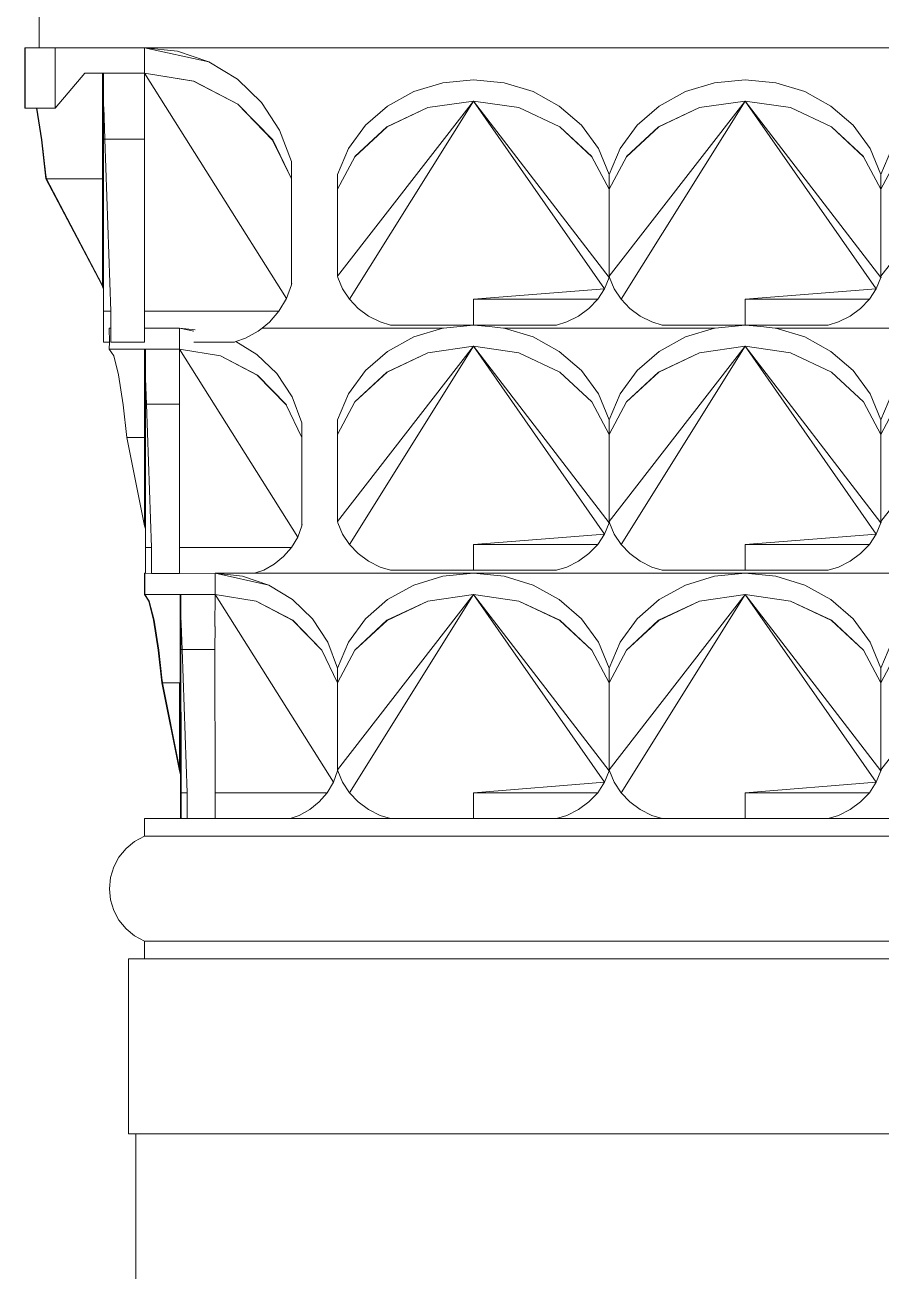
# Model space of a CAD drawing. Header units: millimetres. Extents: x -667 to -468, y -723 to -475.
# Drawn here: x -579.7964 to -579.6009, y -488.0642 to -487.7797 of the extents above; entities that cross this region are included whole.
import ezdxf

# ---------------------------------------------------------------- set-up
doc = ezdxf.new("R2010")
doc.units = ezdxf.units.MM
doc.layers.add('dinding', color=36, linetype='Continuous', lineweight=9)

msp = doc.modelspace()

# ---------------------------------------------------------------- linework, layer by layer
at = {"layer": 'dinding'}
for p, q in [((-579.79312, -487.78493), (-579.79312, -487.76893)), ((-579.79641, -487.78493), (-579.79634, -487.785)), ((-579.79634, -487.78507), (-579.79641, -487.78493)), ((-579.79634, -487.78493), (-579.79641, -487.78493)), ((-579.79641, -487.78493), (-579.79641, -487.79077)), ((-579.79634, -487.785), (-579.79634, -487.78493)), ((-579.79312, -487.78493), (-579.79634, -487.78493)), ((-579.79634, -487.78507), (-579.79634, -487.785)), ((-579.79634, -487.79086), (-579.79634, -487.78507)), ((-579.79312, -487.78493), (-579.78951, -487.78493)), ((-579.78951, -487.79875), (-579.78951, -487.78493)), ((-579.78841, -487.78493), (-579.78951, -487.78493)), ((-579.78834, -487.78493), (-579.78841, -487.78493)), ((-579.78834, -487.78493), (-579.78739, -487.78493)), ((-579.78739, -487.78493), (-579.77849, -487.78493)), ((-579.77849, -487.78493), (-579.77843, -487.78494)), ((-579.77843, -487.78494), (-579.77724, -487.78493)), ((-579.77724, -487.78493), (-579.76933, -487.78493)), ((-579.76933, -487.78493), (-579.76929, -487.78493)), ((-579.76918, -487.78493), (-579.76929, -487.78493)), ((-579.76918, -487.78493), (-579.76914, -487.78493)), ((-579.76914, -487.78493), (-579.76914, -487.79076)), ((-579.76914, -487.78493), (-579.76911, -487.78493)), ((-579.76911, -487.78493), (-579.76912, -487.79077)), ((-579.76908, -487.78494), (-579.76911, -487.78493)), ((-579.43312, -487.78493), (-579.76908, -487.78494)), ((-579.76908, -487.78494), (-579.76158, -487.78574)), ((-579.75438, -487.78818), (-579.76908, -487.78494)), ((-579.76158, -487.78574), (-579.75438, -487.78818)), ((-579.79641, -487.79077), (-579.79634, -487.79086)), ((-579.79641, -487.79077), (-579.79641, -487.79875)), ((-579.79634, -487.79875), (-579.79634, -487.79086)), ((-579.78271, -487.79076), (-579.78951, -487.79875)), ((-579.77869, -487.79076), (-579.78271, -487.79076)), ((-579.77871, -487.8149), (-579.77869, -487.79076)), ((-579.77844, -487.80583), (-579.77869, -487.79076)), ((-579.77869, -487.79076), (-579.77845, -487.79755)), ((-579.77846, -487.79076), (-579.77869, -487.79076)), ((-579.76914, -487.79076), (-579.77846, -487.79076)), ((-579.77846, -487.79076), (-579.77845, -487.79755)), ((-579.76914, -487.79076), (-579.76914, -487.79951)), ((-579.76912, -487.79077), (-579.75787, -487.79255)), ((-579.76912, -487.79077), (-579.75789, -487.79258)), ((-579.7367, -487.8422), (-579.76912, -487.79077)), ((-579.75438, -487.78818), (-579.74789, -487.79214)), ((-579.75789, -487.79258), (-579.74779, -487.79784)), ((-579.75787, -487.79255), (-579.74776, -487.7978)), ((-579.74789, -487.79214), (-579.74242, -487.79742)), ((-579.70764, -487.79496), (-579.70099, -487.79292)), ((-579.70099, -487.79292), (-579.694, -487.79225)), ((-579.694, -487.79225), (-579.68701, -487.79292)), ((-579.68701, -487.79292), (-579.68037, -487.79496)), ((-579.6456, -487.79496), (-579.63896, -487.79292)), ((-579.63896, -487.79292), (-579.63197, -487.79225)), ((-579.63197, -487.79225), (-579.62498, -487.79292)), ((-579.62498, -487.79292), (-579.61833, -487.79496)), ((-579.71362, -487.79825), (-579.70764, -487.79496)), ((-579.68037, -487.79496), (-579.67438, -487.79825)), ((-579.65159, -487.79825), (-579.6456, -487.79496)), ((-579.61833, -487.79496), (-579.61235, -487.79825)), ((-579.79641, -487.79875), (-579.79634, -487.79875)), ((-579.79634, -487.79875), (-579.79631, -487.79876)), ((-579.79452, -487.79876), (-579.79631, -487.79876)), ((-579.79377, -487.79876), (-579.79452, -487.79876)), ((-579.79377, -487.79876), (-579.79262, -487.80599)), ((-579.79367, -487.79876), (-579.79377, -487.79876)), ((-579.78951, -487.79875), (-579.79367, -487.79876)), ((-579.79367, -487.79876), (-579.79252, -487.80599)), ((-579.77845, -487.79758), (-579.77845, -487.79755)), ((-579.77845, -487.7981), (-579.77845, -487.79758)), ((-579.77845, -487.7981), (-579.77844, -487.80583)), ((-579.77842, -487.79843), (-579.77817, -487.80582)), ((-579.74779, -487.79784), (-579.73985, -487.80601)), ((-579.74776, -487.7978), (-579.73983, -487.80599)), ((-579.74242, -487.79742), (-579.73824, -487.80377)), ((-579.694, -487.79711), (-579.72502, -487.83711)), ((-579.694, -487.79711), (-579.72232, -487.84235)), ((-579.71867, -487.80265), (-579.71362, -487.79825)), ((-579.71374, -487.80297), (-579.7044, -487.7986)), ((-579.71372, -487.803), (-579.70439, -487.79862)), ((-579.7044, -487.7986), (-579.694, -487.79711)), ((-579.70439, -487.79862), (-579.7044, -487.7986)), ((-579.694, -487.79711), (-579.70439, -487.79862)), ((-579.694, -487.79711), (-579.6836, -487.7986)), ((-579.694, -487.79711), (-579.68362, -487.79862)), ((-579.66405, -487.83997), (-579.694, -487.79711)), ((-579.66299, -487.83738), (-579.694, -487.79711)), ((-579.68362, -487.79862), (-579.6836, -487.7986)), ((-579.68362, -487.79862), (-579.67429, -487.803)), ((-579.6836, -487.7986), (-579.67426, -487.80297)), ((-579.67438, -487.79825), (-579.66933, -487.80265)), ((-579.63197, -487.79711), (-579.66299, -487.83711)), ((-579.63197, -487.79711), (-579.66029, -487.84235)), ((-579.65664, -487.80265), (-579.65159, -487.79825)), ((-579.65171, -487.80297), (-579.64237, -487.7986)), ((-579.65168, -487.803), (-579.64235, -487.79862)), ((-579.64237, -487.7986), (-579.63197, -487.79711)), ((-579.64235, -487.79862), (-579.64237, -487.7986)), ((-579.63197, -487.79711), (-579.64235, -487.79862)), ((-579.63197, -487.79711), (-579.62157, -487.7986)), ((-579.63197, -487.79711), (-579.62158, -487.79862)), ((-579.60202, -487.83997), (-579.63197, -487.79711)), ((-579.60095, -487.83738), (-579.63197, -487.79711)), ((-579.62158, -487.79862), (-579.62157, -487.7986)), ((-579.62158, -487.79862), (-579.61225, -487.803)), ((-579.62157, -487.7986), (-579.61223, -487.80297)), ((-579.61235, -487.79825), (-579.6073, -487.80265)), ((-579.56994, -487.79711), (-579.60095, -487.83711)), ((-579.76911, -487.80583), (-579.76911, -487.79948)), ((-579.73824, -487.80377), (-579.73554, -487.81089)), ((-579.72253, -487.80795), (-579.71867, -487.80265)), ((-579.72106, -487.8098), (-579.71374, -487.80297)), ((-579.72104, -487.80982), (-579.71372, -487.803)), ((-579.71372, -487.803), (-579.71374, -487.80297)), ((-579.67429, -487.803), (-579.67426, -487.80297)), ((-579.67429, -487.803), (-579.66696, -487.80982)), ((-579.67426, -487.80297), (-579.66694, -487.8098)), ((-579.66933, -487.80265), (-579.66547, -487.80795)), ((-579.6605, -487.80795), (-579.65664, -487.80265)), ((-579.65903, -487.8098), (-579.65171, -487.80297)), ((-579.65901, -487.80982), (-579.65168, -487.803)), ((-579.65168, -487.803), (-579.65171, -487.80297)), ((-579.61225, -487.803), (-579.61223, -487.80297)), ((-579.61225, -487.803), (-579.60493, -487.80982)), ((-579.61223, -487.80297), (-579.60491, -487.8098)), ((-579.6073, -487.80265), (-579.60344, -487.80795)), ((-579.79262, -487.80599), (-579.79161, -487.81491)), ((-579.79252, -487.80599), (-579.79161, -487.81407)), ((-579.77817, -487.80582), (-579.77844, -487.80583)), ((-579.77844, -487.80583), (-579.77844, -487.83999)), ((-579.77817, -487.80582), (-579.77679, -487.84505)), ((-579.77817, -487.80582), (-579.76911, -487.80583)), ((-579.76911, -487.84505), (-579.76911, -487.80583)), ((-579.73554, -487.81491), (-579.73985, -487.80601)), ((-579.73983, -487.80599), (-579.73554, -487.81491)), ((-579.72502, -487.81388), (-579.72253, -487.80795)), ((-579.66547, -487.80795), (-579.66299, -487.81388)), ((-579.66299, -487.81388), (-579.6605, -487.80795)), ((-579.60344, -487.80795), (-579.60095, -487.81388)), ((-579.60095, -487.81388), (-579.59846, -487.80795)), ((-579.72502, -487.81723), (-579.72104, -487.80982)), ((-579.72104, -487.80982), (-579.72106, -487.8098)), ((-579.66696, -487.80982), (-579.66694, -487.8098)), ((-579.66299, -487.81723), (-579.66696, -487.80982)), ((-579.66299, -487.81723), (-579.65901, -487.80982)), ((-579.65901, -487.80982), (-579.65903, -487.8098)), ((-579.60493, -487.80982), (-579.60491, -487.8098)), ((-579.60095, -487.81723), (-579.60493, -487.80982)), ((-579.60095, -487.81723), (-579.59698, -487.80982)), ((-579.73554, -487.81491), (-579.73554, -487.81089)), ((-579.79161, -487.81491), (-579.79161, -487.81407)), ((-579.79161, -487.81407), (-579.79151, -487.8149)), ((-579.79151, -487.8149), (-579.79161, -487.81491)), ((-579.79161, -487.81491), (-579.77881, -487.83909)), ((-579.77871, -487.8149), (-579.79151, -487.8149)), ((-579.79151, -487.8149), (-579.77881, -487.83891)), ((-579.77872, -487.83908), (-579.77871, -487.8149)), ((-579.73554, -487.81491), (-579.73555, -487.83909)), ((-579.72502, -487.81723), (-579.72502, -487.81388)), ((-579.66299, -487.81723), (-579.66299, -487.81388)), ((-579.60095, -487.81723), (-579.60095, -487.81388)), ((-579.72502, -487.83711), (-579.72502, -487.81723)), ((-579.66299, -487.83711), (-579.66299, -487.81723)), ((-579.60095, -487.83711), (-579.60095, -487.81723)), ((-579.77881, -487.83909), (-579.77881, -487.83891)), ((-579.77881, -487.83891), (-579.77872, -487.83908)), ((-579.77872, -487.83908), (-579.77881, -487.83909)), ((-579.7785, -487.84009), (-579.77881, -487.83909)), ((-579.77844, -487.83999), (-579.77872, -487.83908)), ((-579.7367, -487.8422), (-579.73555, -487.83909)), ((-579.73555, -487.83909), (-579.73549, -487.83876)), ((-579.72496, -487.83738), (-579.72502, -487.83711)), ((-579.72389, -487.83997), (-579.72496, -487.83738)), ((-579.66405, -487.83997), (-579.66299, -487.83738)), ((-579.66293, -487.83738), (-579.66299, -487.83711)), ((-579.66299, -487.83711), (-579.66299, -487.83738)), ((-579.66299, -487.83738), (-579.66296, -487.83725)), ((-579.66185, -487.83997), (-579.66293, -487.83738)), ((-579.60202, -487.83997), (-579.60095, -487.83738)), ((-579.6009, -487.83738), (-579.60095, -487.83711)), ((-579.60095, -487.83711), (-579.60095, -487.83738)), ((-579.60095, -487.83738), (-579.60093, -487.83725)), ((-579.77849, -487.85213), (-579.7785, -487.84009)), ((-579.77844, -487.84029), (-579.7785, -487.84009)), ((-579.77844, -487.83999), (-579.77844, -487.84029)), ((-579.77844, -487.84029), (-579.77844, -487.84505)), ((-579.72232, -487.84235), (-579.72389, -487.83997)), ((-579.66405, -487.83997), (-579.69398, -487.84235)), ((-579.66405, -487.83997), (-579.66562, -487.84235)), ((-579.66029, -487.84235), (-579.66185, -487.83997)), ((-579.60202, -487.83997), (-579.63194, -487.84235)), ((-579.60202, -487.83997), (-579.60359, -487.84235)), ((-579.7367, -487.8422), (-579.7384, -487.84505)), ((-579.72032, -487.84444), (-579.72232, -487.84235)), ((-579.71795, -487.84619), (-579.72032, -487.84444)), ((-579.69398, -487.84235), (-579.69397, -487.84825)), ((-579.66562, -487.84235), (-579.69398, -487.84235)), ((-579.67, -487.84619), (-579.66762, -487.84444)), ((-579.66762, -487.84444), (-579.66562, -487.84235)), ((-579.65829, -487.84444), (-579.66029, -487.84235)), ((-579.65591, -487.84619), (-579.65829, -487.84444)), ((-579.63194, -487.84235), (-579.63194, -487.84825)), ((-579.60359, -487.84235), (-579.63194, -487.84235)), ((-579.60797, -487.84619), (-579.60559, -487.84444)), ((-579.60559, -487.84444), (-579.60359, -487.84235)), ((-579.77844, -487.84505), (-579.77843, -487.85213)), ((-579.77679, -487.84505), (-579.77844, -487.84505)), ((-579.77679, -487.84505), (-579.77679, -487.84893)), ((-579.7384, -487.84505), (-579.76911, -487.84505)), ((-579.76911, -487.84893), (-579.76911, -487.84505)), ((-579.74225, -487.84893), (-579.74057, -487.84757)), ((-579.74057, -487.84757), (-579.7384, -487.84505)), ((-579.71527, -487.84753), (-579.71795, -487.84619)), ((-579.71296, -487.84825), (-579.71527, -487.84753)), ((-579.67499, -487.84825), (-579.67268, -487.84753)), ((-579.67268, -487.84753), (-579.67, -487.84619)), ((-579.65324, -487.84753), (-579.65591, -487.84619)), ((-579.65092, -487.84825), (-579.65324, -487.84753)), ((-579.61296, -487.84825), (-579.61065, -487.84753)), ((-579.61065, -487.84753), (-579.60797, -487.84619)), ((-579.77679, -487.84893), (-579.77714, -487.84893)), ((-579.77714, -487.84893), (-579.77712, -487.85213)), ((-579.77679, -487.84893), (-579.77679, -487.85213)), ((-579.76114, -487.84893), (-579.76911, -487.84893)), ((-579.76911, -487.85213), (-579.76911, -487.84893)), ((-579.76114, -487.84893), (-579.76112, -487.85379)), ((-579.76111, -487.84893), (-579.76114, -487.84893)), ((-579.76111, -487.84893), (-579.75756, -487.84931)), ((-579.75782, -487.84966), (-579.76111, -487.84893)), ((-579.74605, -487.85127), (-579.74314, -487.84966)), ((-579.74314, -487.84966), (-579.74225, -487.84893)), ((-579.70099, -487.84893), (-579.74225, -487.84893)), ((-579.71296, -487.84825), (-579.694, -487.84825)), ((-579.70764, -487.85096), (-579.70099, -487.84893)), ((-579.70099, -487.84893), (-579.70086, -487.84893)), ((-579.694, -487.84825), (-579.70086, -487.84893)), ((-579.694, -487.84825), (-579.69397, -487.84825)), ((-579.69397, -487.84825), (-579.67499, -487.84825)), ((-579.69397, -487.84825), (-579.69037, -487.8486)), ((-579.69037, -487.8486), (-579.68714, -487.84893)), ((-579.68714, -487.84893), (-579.68701, -487.84893)), ((-579.68701, -487.84893), (-579.68037, -487.85096)), ((-579.68701, -487.84893), (-579.63896, -487.84893)), ((-579.65092, -487.84825), (-579.63197, -487.84825)), ((-579.6456, -487.85096), (-579.63896, -487.84893)), ((-579.63896, -487.84893), (-579.63883, -487.84893)), ((-579.63197, -487.84825), (-579.63883, -487.84893)), ((-579.63197, -487.84825), (-579.63194, -487.84825)), ((-579.63194, -487.84825), (-579.61296, -487.84825)), ((-579.63194, -487.84825), (-579.62834, -487.8486)), ((-579.62834, -487.8486), (-579.62511, -487.84893)), ((-579.62511, -487.84893), (-579.62498, -487.84893)), ((-579.57692, -487.84893), (-579.62498, -487.84893)), ((-579.62498, -487.84893), (-579.61833, -487.85096)), ((-579.77843, -487.85213), (-579.77849, -487.85213)), ((-579.77712, -487.85213), (-579.77843, -487.85213)), ((-579.77714, -487.85379), (-579.77712, -487.85213)), ((-579.77679, -487.85213), (-579.76911, -487.85213)), ((-579.75784, -487.85213), (-579.74855, -487.85213)), ((-579.74855, -487.85213), (-579.74822, -487.85202)), ((-579.74822, -487.85202), (-579.74605, -487.85127)), ((-579.74822, -487.85202), (-579.74343, -487.85494)), ((-579.694, -487.85311), (-579.72502, -487.89311)), ((-579.694, -487.85311), (-579.72232, -487.89835)), ((-579.71362, -487.85426), (-579.70764, -487.85096)), ((-579.7044, -487.8546), (-579.694, -487.85311)), ((-579.694, -487.85311), (-579.70439, -487.85462)), ((-579.694, -487.85311), (-579.6836, -487.8546)), ((-579.694, -487.85311), (-579.68362, -487.85462)), ((-579.66405, -487.89597), (-579.694, -487.85311)), ((-579.66299, -487.89338), (-579.694, -487.85311)), ((-579.68037, -487.85096), (-579.67438, -487.85426)), ((-579.63197, -487.85311), (-579.66299, -487.89311)), ((-579.63197, -487.85311), (-579.66029, -487.89835)), ((-579.65159, -487.85426), (-579.6456, -487.85096)), ((-579.64237, -487.8546), (-579.63197, -487.85311)), ((-579.63197, -487.85311), (-579.64235, -487.85462)), ((-579.63197, -487.85311), (-579.62157, -487.8546)), ((-579.63197, -487.85311), (-579.62158, -487.85462)), ((-579.60202, -487.89597), (-579.63197, -487.85311)), ((-579.60095, -487.89338), (-579.63197, -487.85311)), ((-579.61833, -487.85096), (-579.61235, -487.85426)), ((-579.56994, -487.85311), (-579.60095, -487.89311)), ((-579.7691, -487.85379), (-579.77714, -487.85379)), ((-579.77714, -487.85379), (-579.77613, -487.85528)), ((-579.77613, -487.85528), (-579.77504, -487.85965)), ((-579.76912, -487.87391), (-579.7691, -487.85379)), ((-579.76889, -487.86634), (-579.7691, -487.85379)), ((-579.7691, -487.85379), (-579.7689, -487.85947)), ((-579.7689, -487.85379), (-579.7691, -487.85379)), ((-579.76112, -487.85379), (-579.7689, -487.85379)), ((-579.7689, -487.85379), (-579.7689, -487.85947)), ((-579.76112, -487.85379), (-579.76114, -487.86108)), ((-579.7341, -487.89666), (-579.76112, -487.85379)), ((-579.76112, -487.85379), (-579.75177, -487.8553)), ((-579.75177, -487.8553), (-579.75175, -487.85528)), ((-579.75177, -487.8553), (-579.74334, -487.85969)), ((-579.75175, -487.85528), (-579.74332, -487.85966)), ((-579.74343, -487.85494), (-579.73887, -487.85934)), ((-579.71867, -487.85866), (-579.71362, -487.85426)), ((-579.71374, -487.85898), (-579.7044, -487.8546)), ((-579.71372, -487.85901), (-579.70439, -487.85462)), ((-579.70439, -487.85462), (-579.7044, -487.8546)), ((-579.68362, -487.85462), (-579.6836, -487.8546)), ((-579.68362, -487.85462), (-579.67429, -487.85901)), ((-579.6836, -487.8546), (-579.67426, -487.85898)), ((-579.67438, -487.85426), (-579.66933, -487.85866)), ((-579.65664, -487.85866), (-579.65159, -487.85426)), ((-579.65171, -487.85898), (-579.64237, -487.8546)), ((-579.65168, -487.85901), (-579.64235, -487.85462)), ((-579.64235, -487.85462), (-579.64237, -487.8546)), ((-579.62158, -487.85462), (-579.62157, -487.8546)), ((-579.62158, -487.85462), (-579.61225, -487.85901)), ((-579.62157, -487.8546), (-579.61223, -487.85898)), ((-579.61235, -487.85426), (-579.6073, -487.85866)), ((-579.72253, -487.86395), (-579.71867, -487.85866)), ((-579.72106, -487.8658), (-579.71374, -487.85898)), ((-579.72104, -487.86582), (-579.71372, -487.85901)), ((-579.71372, -487.85901), (-579.71374, -487.85898)), ((-579.67429, -487.85901), (-579.67426, -487.85898)), ((-579.67429, -487.85901), (-579.66696, -487.86582)), ((-579.67426, -487.85898), (-579.66694, -487.8658)), ((-579.66933, -487.85866), (-579.66547, -487.86395)), ((-579.6605, -487.86395), (-579.65664, -487.85866)), ((-579.65903, -487.8658), (-579.65171, -487.85898)), ((-579.65901, -487.86582), (-579.65168, -487.85901)), ((-579.65168, -487.85901), (-579.65171, -487.85898)), ((-579.61225, -487.85901), (-579.61223, -487.85898)), ((-579.61225, -487.85901), (-579.60493, -487.86582)), ((-579.61223, -487.85898), (-579.60491, -487.8658)), ((-579.6073, -487.85866), (-579.60344, -487.86395)), ((-579.77504, -487.85965), (-579.77395, -487.86648)), ((-579.76888, -487.85988), (-579.7689, -487.85947)), ((-579.7689, -487.8599), (-579.76888, -487.85988)), ((-579.7689, -487.86017), (-579.7689, -487.8599)), ((-579.7689, -487.86017), (-579.76887, -487.86018)), ((-579.76889, -487.86634), (-579.76888, -487.86038)), ((-579.76887, -487.86018), (-579.76888, -487.86034)), ((-579.76888, -487.86038), (-579.76888, -487.86034)), ((-579.76888, -487.86038), (-579.76865, -487.86634)), ((-579.76113, -487.86634), (-579.76111, -487.86105)), ((-579.74334, -487.85969), (-579.73673, -487.8665)), ((-579.74332, -487.85966), (-579.73671, -487.86648)), ((-579.73887, -487.85934), (-579.73539, -487.86463)), ((-579.73539, -487.86463), (-579.73314, -487.87056)), ((-579.72502, -487.86988), (-579.72253, -487.86395)), ((-579.66547, -487.86395), (-579.66299, -487.86988)), ((-579.66299, -487.86988), (-579.6605, -487.86395)), ((-579.60344, -487.86395), (-579.60095, -487.86988)), ((-579.60095, -487.86988), (-579.59846, -487.86395)), ((-579.77395, -487.86648), (-579.77312, -487.87391)), ((-579.76865, -487.86634), (-579.76889, -487.86634)), ((-579.76888, -487.89481), (-579.76889, -487.86634)), ((-579.76865, -487.86634), (-579.76751, -487.89903)), ((-579.76865, -487.86634), (-579.76113, -487.86634)), ((-579.76113, -487.86634), (-579.76111, -487.89903)), ((-579.73671, -487.86648), (-579.73673, -487.8665)), ((-579.73314, -487.87391), (-579.73673, -487.8665)), ((-579.72502, -487.87323), (-579.72104, -487.86582)), ((-579.72104, -487.86582), (-579.72106, -487.8658)), ((-579.66696, -487.86582), (-579.66694, -487.8658)), ((-579.66299, -487.87323), (-579.66696, -487.86582)), ((-579.66299, -487.87323), (-579.65901, -487.86582)), ((-579.65901, -487.86582), (-579.65903, -487.8658)), ((-579.60493, -487.86582), (-579.60491, -487.8658)), ((-579.60095, -487.87323), (-579.60493, -487.86582)), ((-579.60095, -487.87323), (-579.59698, -487.86582)), ((-579.72502, -487.87323), (-579.72502, -487.86988)), ((-579.66299, -487.87323), (-579.66299, -487.86988)), ((-579.60095, -487.87323), (-579.60095, -487.86988)), ((-579.73314, -487.87391), (-579.73314, -487.87056)), ((-579.72502, -487.89311), (-579.72502, -487.87323)), ((-579.66299, -487.89311), (-579.66299, -487.87323)), ((-579.60095, -487.89311), (-579.60095, -487.87323)), ((-579.76912, -487.87391), (-579.77312, -487.87391)), ((-579.77312, -487.87391), (-579.76912, -487.89406)), ((-579.76912, -487.87391), (-579.76912, -487.89406)), ((-579.73314, -487.87391), (-579.73314, -487.89406)), ((-579.72496, -487.89338), (-579.72502, -487.89311)), ((-579.66293, -487.89338), (-579.66299, -487.89311)), ((-579.66299, -487.89311), (-579.66299, -487.89338)), ((-579.66299, -487.89338), (-579.66296, -487.89325)), ((-579.6009, -487.89338), (-579.60095, -487.89311)), ((-579.60095, -487.89311), (-579.60095, -487.89338)), ((-579.60095, -487.89338), (-579.60093, -487.89325)), ((-579.76888, -487.89481), (-579.76912, -487.89406)), ((-579.76888, -487.89481), (-579.76888, -487.89903)), ((-579.7341, -487.89666), (-579.73314, -487.89406)), ((-579.73314, -487.89406), (-579.73309, -487.89379)), ((-579.72389, -487.89597), (-579.72496, -487.89338)), ((-579.72232, -487.89835), (-579.72389, -487.89597)), ((-579.66405, -487.89597), (-579.69398, -487.89835)), ((-579.66405, -487.89597), (-579.66562, -487.89835)), ((-579.66405, -487.89597), (-579.66299, -487.89338)), ((-579.66185, -487.89597), (-579.66293, -487.89338)), ((-579.66029, -487.89835), (-579.66185, -487.89597)), ((-579.60202, -487.89597), (-579.63194, -487.89835)), ((-579.60202, -487.89597), (-579.60359, -487.89835)), ((-579.60202, -487.89597), (-579.60095, -487.89338)), ((-579.7341, -487.89666), (-579.73552, -487.89903)), ((-579.72032, -487.90044), (-579.72232, -487.89835)), ((-579.69398, -487.89835), (-579.69397, -487.90425)), ((-579.66562, -487.89835), (-579.69398, -487.89835)), ((-579.66762, -487.90044), (-579.66562, -487.89835)), ((-579.65829, -487.90044), (-579.66029, -487.89835)), ((-579.63194, -487.89835), (-579.63194, -487.90425)), ((-579.60359, -487.89835), (-579.63194, -487.89835)), ((-579.60559, -487.90044), (-579.60359, -487.89835)), ((-579.76888, -487.89903), (-579.76888, -487.90493)), ((-579.76751, -487.89903), (-579.76888, -487.89903)), ((-579.76751, -487.89903), (-579.76751, -487.90494)), ((-579.73552, -487.89903), (-579.76111, -487.89903)), ((-579.76111, -487.90494), (-579.76111, -487.89903)), ((-579.73947, -487.90287), (-579.73733, -487.90113)), ((-579.73733, -487.90113), (-579.73552, -487.89903)), ((-579.71795, -487.90219), (-579.72032, -487.90044)), ((-579.67, -487.90219), (-579.66762, -487.90044)), ((-579.65591, -487.90219), (-579.65829, -487.90044)), ((-579.60797, -487.90219), (-579.60559, -487.90044)), ((-579.74395, -487.90493), (-579.74189, -487.90421)), ((-579.74189, -487.90421), (-579.73947, -487.90287)), ((-579.71527, -487.90353), (-579.71795, -487.90219)), ((-579.71296, -487.90425), (-579.71527, -487.90353)), ((-579.71296, -487.90425), (-579.69397, -487.90425)), ((-579.69397, -487.90425), (-579.67499, -487.90425)), ((-579.67499, -487.90425), (-579.67268, -487.90353)), ((-579.67268, -487.90353), (-579.67, -487.90219)), ((-579.65324, -487.90353), (-579.65591, -487.90219)), ((-579.65092, -487.90425), (-579.65324, -487.90353)), ((-579.65092, -487.90425), (-579.63194, -487.90425)), ((-579.63194, -487.90425), (-579.61296, -487.90425)), ((-579.61296, -487.90425), (-579.61065, -487.90353)), ((-579.61065, -487.90353), (-579.60797, -487.90219)), ((-579.76912, -487.90979), (-579.76912, -487.90493)), ((-579.76912, -487.90493), (-579.76902, -487.90504)), ((-579.76902, -487.90493), (-579.76912, -487.90493)), ((-579.76902, -487.90493), (-579.76902, -487.90504)), ((-579.76902, -487.90493), (-579.76888, -487.90493)), ((-579.76902, -487.90504), (-579.76902, -487.90979)), ((-579.76751, -487.90494), (-579.76888, -487.90493)), ((-579.76751, -487.90494), (-579.76111, -487.90494)), ((-579.75299, -487.90493), (-579.76111, -487.90494)), ((-579.75299, -487.90493), (-579.75299, -487.90979)), ((-579.75297, -487.90493), (-579.75299, -487.90493)), ((-579.75297, -487.90493), (-579.74671, -487.90561)), ((-579.74071, -487.90764), (-579.75297, -487.90493)), ((-579.75297, -487.90493), (-579.74398, -487.90493)), ((-579.74671, -487.90561), (-579.74071, -487.90764)), ((-579.74398, -487.90493), (-579.74395, -487.90493)), ((-579.694, -487.90493), (-579.74395, -487.90493)), ((-579.70764, -487.90764), (-579.70099, -487.90561)), ((-579.70099, -487.90561), (-579.694, -487.90493)), ((-579.694, -487.90493), (-579.69397, -487.90493)), ((-579.69397, -487.90493), (-579.68701, -487.90561)), ((-579.69397, -487.90493), (-579.63197, -487.90493)), ((-579.68701, -487.90561), (-579.68037, -487.90764)), ((-579.6456, -487.90764), (-579.63896, -487.90561)), ((-579.63896, -487.90561), (-579.63197, -487.90493)), ((-579.63197, -487.90493), (-579.62498, -487.90561)), ((-579.63197, -487.90493), (-579.56994, -487.90493)), ((-579.62498, -487.90561), (-579.61833, -487.90764)), ((-579.76813, -487.91128), (-579.76912, -487.90979)), ((-579.76099, -487.90979), (-579.76902, -487.90979)), ((-579.76902, -487.90979), (-579.76801, -487.91128)), ((-579.76077, -487.92234), (-579.76099, -487.90979)), ((-579.76099, -487.90979), (-579.76077, -487.91547)), ((-579.76099, -487.92988), (-579.76099, -487.90979)), ((-579.76078, -487.90979), (-579.76099, -487.90979)), ((-579.75299, -487.90979), (-579.76078, -487.90979)), ((-579.76078, -487.90979), (-579.76077, -487.91547)), ((-579.75299, -487.90979), (-579.75301, -487.91708)), ((-579.72598, -487.95265), (-579.75299, -487.90979)), ((-579.75299, -487.90979), (-579.74364, -487.9113)), ((-579.74071, -487.90764), (-579.7353, -487.91094)), ((-579.694, -487.90979), (-579.72502, -487.94979)), ((-579.694, -487.90979), (-579.72232, -487.95503)), ((-579.71362, -487.91094), (-579.70764, -487.90764)), ((-579.7044, -487.91128), (-579.694, -487.90979)), ((-579.694, -487.90979), (-579.70439, -487.9113)), ((-579.694, -487.90979), (-579.6836, -487.91128)), ((-579.694, -487.90979), (-579.68362, -487.9113)), ((-579.66405, -487.95265), (-579.694, -487.90979)), ((-579.66299, -487.95006), (-579.694, -487.90979)), ((-579.68037, -487.90764), (-579.67438, -487.91094)), ((-579.63197, -487.90979), (-579.66299, -487.94979)), ((-579.63197, -487.90979), (-579.66029, -487.95503)), ((-579.65159, -487.91094), (-579.6456, -487.90764)), ((-579.64237, -487.91128), (-579.63197, -487.90979)), ((-579.63197, -487.90979), (-579.64235, -487.9113)), ((-579.63197, -487.90979), (-579.62157, -487.91128)), ((-579.63197, -487.90979), (-579.62158, -487.9113)), ((-579.60202, -487.95265), (-579.63197, -487.90979)), ((-579.60095, -487.95006), (-579.63197, -487.90979)), ((-579.61833, -487.90764), (-579.61235, -487.91094)), ((-579.56994, -487.90979), (-579.60095, -487.94979)), ((-579.76704, -487.91566), (-579.76813, -487.91128)), ((-579.76801, -487.91128), (-579.76692, -487.91565)), ((-579.74364, -487.9113), (-579.74363, -487.91128)), ((-579.74364, -487.9113), (-579.73522, -487.91569)), ((-579.74363, -487.91128), (-579.7352, -487.91566)), ((-579.7353, -487.91094), (-579.73075, -487.91534)), ((-579.71867, -487.91534), (-579.71362, -487.91094)), ((-579.71374, -487.91566), (-579.7044, -487.91128)), ((-579.71372, -487.91569), (-579.70439, -487.9113)), ((-579.70439, -487.9113), (-579.7044, -487.91128)), ((-579.68362, -487.9113), (-579.6836, -487.91128)), ((-579.68362, -487.9113), (-579.67429, -487.91569)), ((-579.6836, -487.91128), (-579.67426, -487.91566)), ((-579.67438, -487.91094), (-579.66933, -487.91534)), ((-579.65664, -487.91534), (-579.65159, -487.91094)), ((-579.65171, -487.91566), (-579.64237, -487.91128)), ((-579.65168, -487.91569), (-579.64235, -487.9113)), ((-579.64235, -487.9113), (-579.64237, -487.91128)), ((-579.62158, -487.9113), (-579.62157, -487.91128)), ((-579.62158, -487.9113), (-579.61225, -487.91569)), ((-579.62157, -487.91128), (-579.61223, -487.91566)), ((-579.61235, -487.91094), (-579.6073, -487.91534)), ((-579.76595, -487.92248), (-579.76704, -487.91566)), ((-579.76692, -487.91565), (-579.76583, -487.92248)), ((-579.76076, -487.91588), (-579.76077, -487.91547)), ((-579.76077, -487.9159), (-579.76076, -487.91588)), ((-579.76077, -487.91617), (-579.76077, -487.9159)), ((-579.73522, -487.91569), (-579.7286, -487.9225)), ((-579.7352, -487.91566), (-579.72859, -487.92248)), ((-579.73075, -487.91534), (-579.72726, -487.92063)), ((-579.72253, -487.92063), (-579.71867, -487.91534)), ((-579.72106, -487.92248), (-579.71374, -487.91566)), ((-579.72104, -487.9225), (-579.71372, -487.91569)), ((-579.71372, -487.91569), (-579.71374, -487.91566)), ((-579.67429, -487.91569), (-579.67426, -487.91566)), ((-579.67429, -487.91569), (-579.66696, -487.9225)), ((-579.67426, -487.91566), (-579.66694, -487.92248)), ((-579.66933, -487.91534), (-579.66547, -487.92063)), ((-579.6605, -487.92063), (-579.65664, -487.91534)), ((-579.65903, -487.92248), (-579.65171, -487.91566)), ((-579.65901, -487.9225), (-579.65168, -487.91569)), ((-579.65168, -487.91569), (-579.65171, -487.91566)), ((-579.61225, -487.91569), (-579.61223, -487.91566)), ((-579.61225, -487.91569), (-579.60493, -487.9225)), ((-579.61223, -487.91566), (-579.60491, -487.92248)), ((-579.6073, -487.91534), (-579.60344, -487.92063)), ((-579.76077, -487.91617), (-579.76075, -487.91618)), ((-579.76077, -487.92234), (-579.76076, -487.91638)), ((-579.76075, -487.91618), (-579.76076, -487.91634)), ((-579.76076, -487.91638), (-579.76076, -487.91634)), ((-579.76076, -487.91638), (-579.76053, -487.92234)), ((-579.75301, -487.92234), (-579.75299, -487.91705)), ((-579.72726, -487.92063), (-579.72502, -487.92656)), ((-579.72502, -487.92656), (-579.72253, -487.92063)), ((-579.66547, -487.92063), (-579.66299, -487.92656)), ((-579.66299, -487.92656), (-579.6605, -487.92063)), ((-579.60344, -487.92063), (-579.60095, -487.92656)), ((-579.60095, -487.92656), (-579.59846, -487.92063)), ((-579.76512, -487.92991), (-579.76595, -487.92248)), ((-579.76583, -487.92248), (-579.76512, -487.92883)), ((-579.76053, -487.92234), (-579.76077, -487.92234)), ((-579.76076, -487.95081), (-579.76077, -487.92234)), ((-579.76053, -487.92234), (-579.75939, -487.95503)), ((-579.76053, -487.92234), (-579.75301, -487.92234)), ((-579.75301, -487.92234), (-579.75299, -487.95503)), ((-579.72859, -487.92248), (-579.7286, -487.9225)), ((-579.72502, -487.92991), (-579.7286, -487.9225)), ((-579.72502, -487.92991), (-579.72104, -487.9225)), ((-579.72104, -487.9225), (-579.72106, -487.92248)), ((-579.66696, -487.9225), (-579.66694, -487.92248)), ((-579.66299, -487.92991), (-579.66696, -487.9225)), ((-579.66299, -487.92991), (-579.65901, -487.9225)), ((-579.65901, -487.9225), (-579.65903, -487.92248)), ((-579.60493, -487.9225), (-579.60491, -487.92248)), ((-579.60095, -487.92991), (-579.60493, -487.9225)), ((-579.60095, -487.92991), (-579.59698, -487.9225)), ((-579.72502, -487.92991), (-579.72502, -487.92656)), ((-579.66299, -487.92991), (-579.66299, -487.92656)), ((-579.60095, -487.92991), (-579.60095, -487.92656)), ((-579.76512, -487.92885), (-579.76512, -487.92883)), ((-579.76512, -487.92991), (-579.76512, -487.92885)), ((-579.76512, -487.92885), (-579.76498, -487.92988)), ((-579.76512, -487.92991), (-579.76112, -487.95006)), ((-579.765, -487.92991), (-579.76512, -487.92991)), ((-579.765, -487.92991), (-579.76498, -487.92988)), ((-579.76112, -487.92991), (-579.765, -487.92991)), ((-579.765, -487.92991), (-579.76112, -487.94944)), ((-579.76099, -487.92991), (-579.76112, -487.92991)), ((-579.76112, -487.94944), (-579.76112, -487.92991)), ((-579.76099, -487.92991), (-579.76099, -487.92988)), ((-579.76099, -487.95006), (-579.76099, -487.92991)), ((-579.72502, -487.94979), (-579.72502, -487.92991)), ((-579.66299, -487.94979), (-579.66299, -487.92991)), ((-579.60095, -487.94979), (-579.60095, -487.92991)), ((-579.76112, -487.94944), (-579.76099, -487.95006)), ((-579.76112, -487.94944), (-579.76112, -487.95006)), ((-579.76099, -487.95006), (-579.76112, -487.95006)), ((-579.76086, -487.9509), (-579.76112, -487.95006)), ((-579.76098, -487.9501), (-579.76099, -487.95006)), ((-579.76076, -487.95081), (-579.76098, -487.9501)), ((-579.72598, -487.95265), (-579.72502, -487.95006)), ((-579.72496, -487.95006), (-579.72502, -487.94979)), ((-579.72502, -487.94979), (-579.72502, -487.95006)), ((-579.72502, -487.95006), (-579.72499, -487.94992)), ((-579.72389, -487.95265), (-579.72496, -487.95006)), ((-579.66405, -487.95265), (-579.66299, -487.95006)), ((-579.66293, -487.95006), (-579.66299, -487.94979)), ((-579.66299, -487.95006), (-579.66299, -487.94979)), ((-579.66299, -487.95006), (-579.66296, -487.94993)), ((-579.66185, -487.95265), (-579.66293, -487.95006)), ((-579.60202, -487.95265), (-579.60095, -487.95006)), ((-579.6009, -487.95006), (-579.60095, -487.94979)), ((-579.60095, -487.95006), (-579.60095, -487.94979)), ((-579.60095, -487.95006), (-579.60093, -487.94993)), ((-579.76085, -487.96093), (-579.76086, -487.9509)), ((-579.76076, -487.95121), (-579.76086, -487.9509)), ((-579.76076, -487.95121), (-579.76076, -487.95081)), ((-579.76076, -487.95121), (-579.76076, -487.95503)), ((-579.72598, -487.95265), (-579.7274, -487.95503)), ((-579.72232, -487.95503), (-579.72389, -487.95265)), ((-579.66405, -487.95265), (-579.69398, -487.95503)), ((-579.66405, -487.95265), (-579.66562, -487.95503)), ((-579.66029, -487.95503), (-579.66185, -487.95265)), ((-579.60202, -487.95265), (-579.63194, -487.95503)), ((-579.60202, -487.95265), (-579.60359, -487.95503)), ((-579.76076, -487.95503), (-579.76076, -487.96093)), ((-579.75939, -487.95503), (-579.76076, -487.95503)), ((-579.75939, -487.95503), (-579.75939, -487.96093)), ((-579.7274, -487.95503), (-579.75299, -487.95503)), ((-579.75299, -487.96093), (-579.75299, -487.95503)), ((-579.72921, -487.95713), (-579.7274, -487.95503)), ((-579.72032, -487.95712), (-579.72232, -487.95503)), ((-579.69398, -487.95503), (-579.69397, -487.96093)), ((-579.66562, -487.95503), (-579.69398, -487.95503)), ((-579.66762, -487.95712), (-579.66562, -487.95503)), ((-579.65829, -487.95712), (-579.66029, -487.95503)), ((-579.63194, -487.95503), (-579.63194, -487.96093)), ((-579.60359, -487.95503), (-579.63194, -487.95503)), ((-579.60559, -487.95712), (-579.60359, -487.95503)), ((-579.73135, -487.95887), (-579.72921, -487.95713)), ((-579.71795, -487.95887), (-579.72032, -487.95712)), ((-579.67, -487.95887), (-579.66762, -487.95712)), ((-579.65591, -487.95887), (-579.65829, -487.95712)), ((-579.60797, -487.95887), (-579.60559, -487.95712)), ((-579.76912, -487.96093), (-579.76912, -487.96493)), ((-579.76912, -487.96093), (-579.76085, -487.96093)), ((-579.76076, -487.96093), (-579.76085, -487.96093)), ((-579.75951, -487.96093), (-579.76076, -487.96093)), ((-579.75951, -487.96093), (-579.75939, -487.96093)), ((-579.75311, -487.96093), (-579.75939, -487.96093)), ((-579.75299, -487.96093), (-579.75311, -487.96093)), ((-579.75299, -487.96093), (-579.73586, -487.96093)), ((-579.73586, -487.96093), (-579.73377, -487.96021)), ((-579.73586, -487.96093), (-579.71296, -487.96093)), ((-579.73377, -487.96021), (-579.73135, -487.95887)), ((-579.71527, -487.96021), (-579.71795, -487.95887)), ((-579.71296, -487.96093), (-579.71527, -487.96021)), ((-579.71296, -487.96093), (-579.69397, -487.96093)), ((-579.69397, -487.96093), (-579.67499, -487.96093)), ((-579.67499, -487.96093), (-579.67268, -487.96021)), ((-579.67499, -487.96093), (-579.65092, -487.96093)), ((-579.67268, -487.96021), (-579.67, -487.95887)), ((-579.65324, -487.96021), (-579.65591, -487.95887)), ((-579.65092, -487.96093), (-579.65324, -487.96021)), ((-579.65092, -487.96093), (-579.63194, -487.96093)), ((-579.63194, -487.96093), (-579.61296, -487.96093)), ((-579.61296, -487.96093), (-579.61065, -487.96021)), ((-579.61296, -487.96093), (-579.58889, -487.96093)), ((-579.61065, -487.96021), (-579.60797, -487.95887)), ((-579.77136, -487.96613), (-579.77332, -487.96775)), ((-579.76912, -487.96493), (-579.77136, -487.96613)), ((-579.43312, -487.96493), (-579.76912, -487.96493)), ((-579.77493, -487.96972), (-579.77613, -487.97196)), ((-579.77332, -487.96775), (-579.77493, -487.96972)), ((-579.77613, -487.97196), (-579.77687, -487.9744)), ((-579.77687, -487.9744), (-579.77712, -487.97693)), ((-579.77712, -487.97693), (-579.77687, -487.97946)), ((-579.77687, -487.97946), (-579.77613, -487.9819)), ((-579.77613, -487.9819), (-579.77493, -487.98414)), ((-579.77493, -487.98414), (-579.77332, -487.98611)), ((-579.77332, -487.98611), (-579.77136, -487.98773)), ((-579.77136, -487.98773), (-579.76912, -487.98893)), ((-579.76912, -487.98893), (-579.76912, -487.99293)), ((-579.43312, -487.98893), (-579.76912, -487.98893)), ((-579.77276, -487.99293), (-579.77276, -488.03293)), ((-579.77276, -487.99293), (-579.76912, -487.99293)), ((-579.43532, -487.99293), (-579.76912, -487.99293)), ((-579.77112, -488.03293), (-579.77276, -488.03293)), ((-579.77112, -488.57097), (-579.77112, -488.03293)), ((-579.43532, -488.03293), (-579.77112, -488.03293))]:
    msp.add_line(p, q, dxfattribs=at)

doc.saveas('drawing.dxf')
